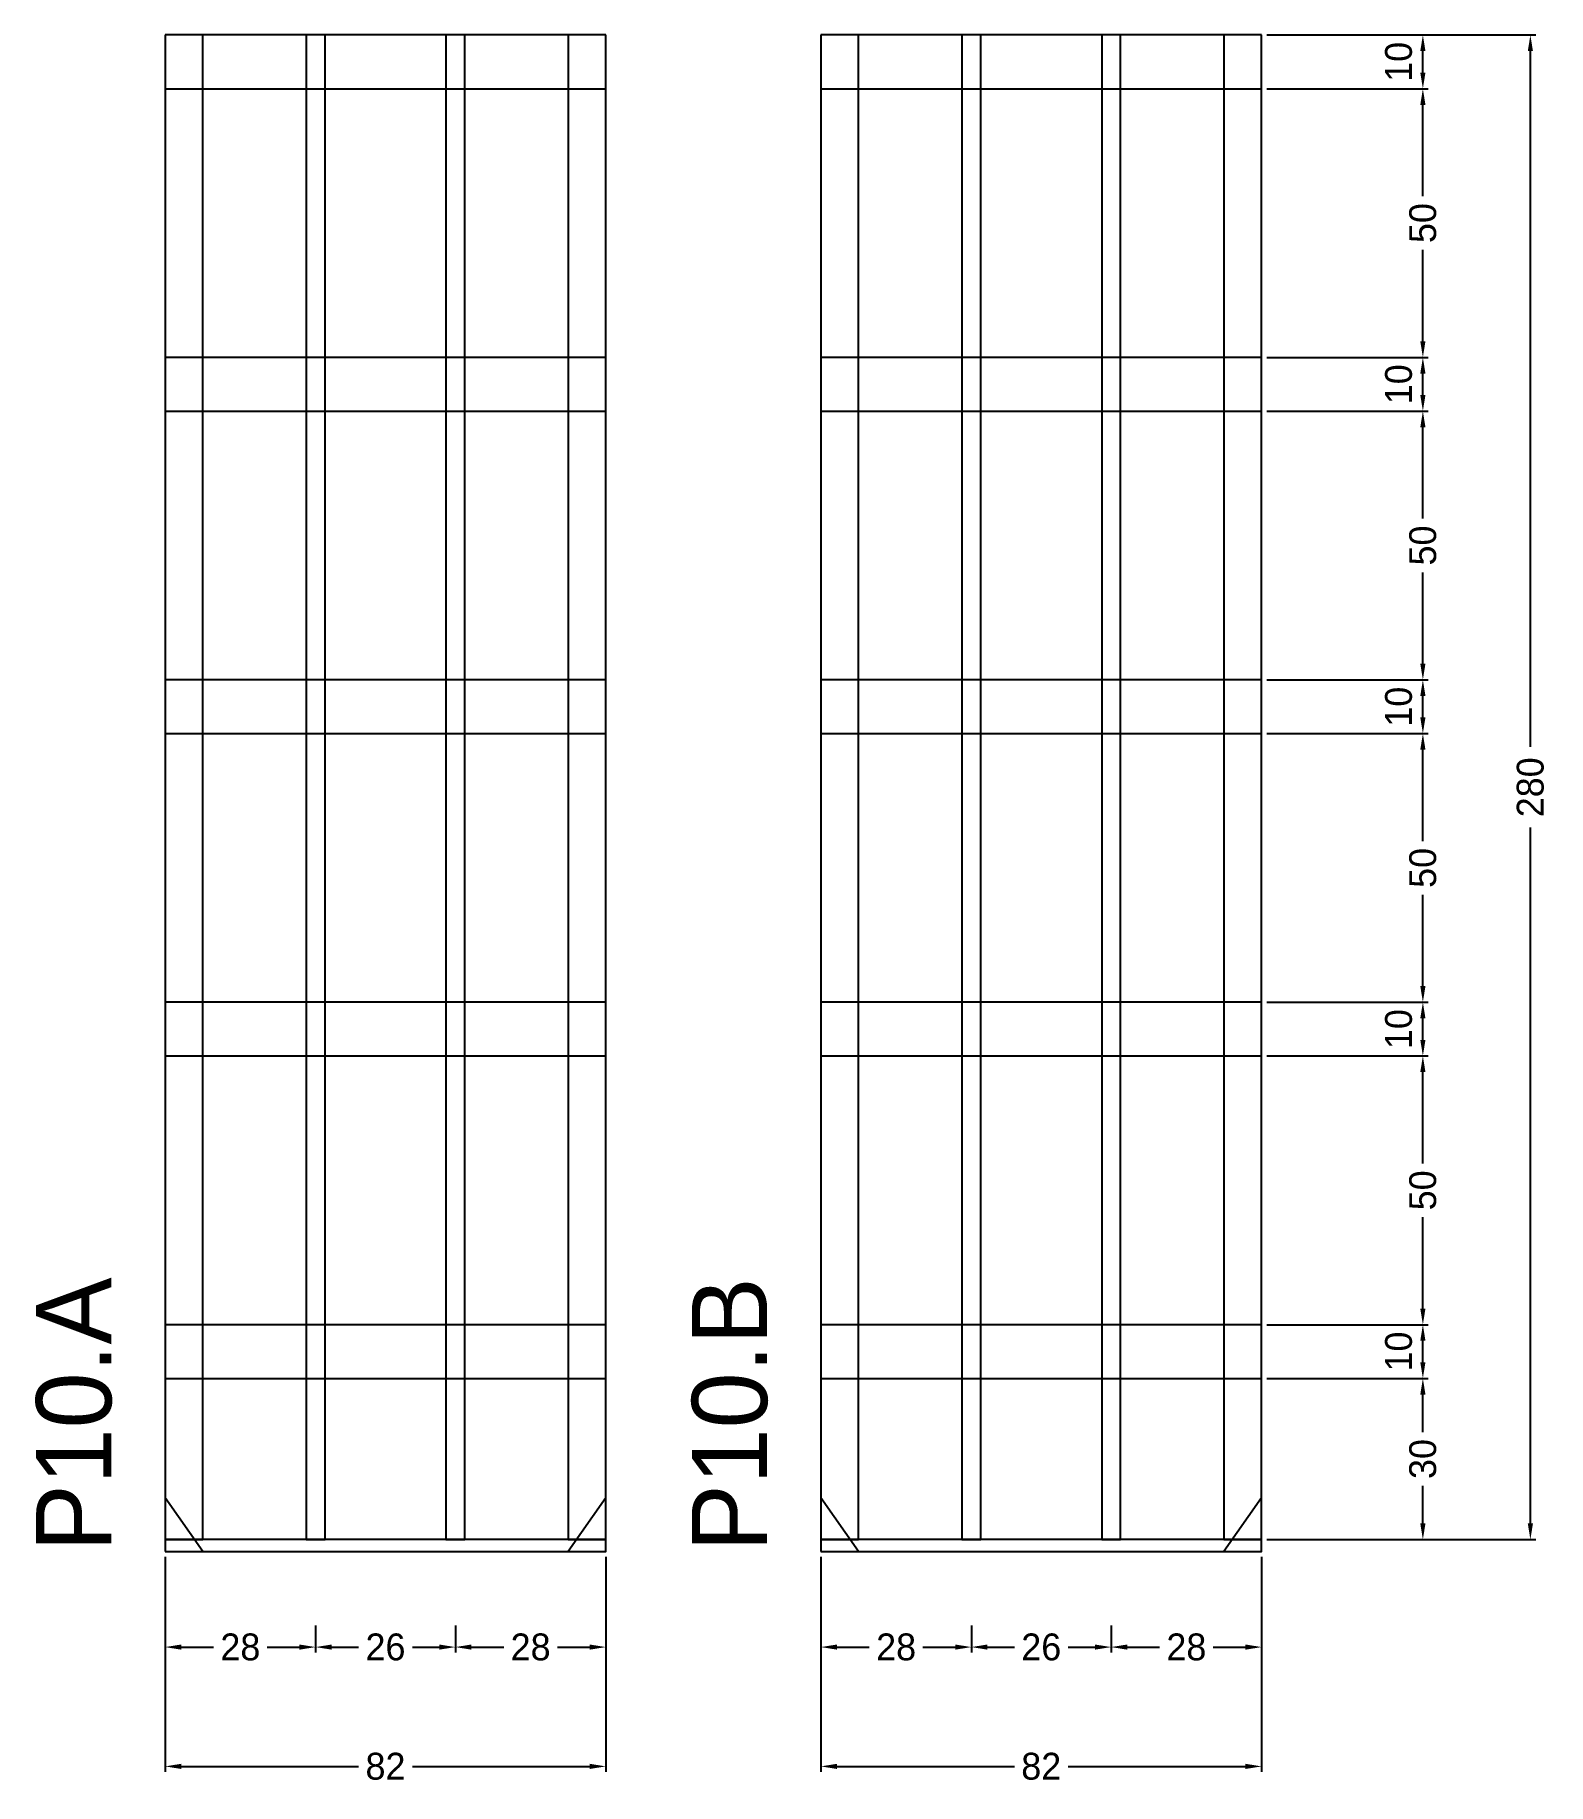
# Model space of a CAD drawing. Header units: centimetres. Extents: x -24 to 257, y -43 to 282.
import ezdxf

# ---------------------------------------------------------------- set-up
doc = ezdxf.new("R2010")
doc.units = ezdxf.units.CM
for name, color, linetype in [('COTA', 241, 'Continuous'), ('NOMENCLATURA', 7, 'Continuous'), ('SARR_2.2x10', 60, 'Continuous'), ('SARR_2.2x7', 40, 'Continuous'), ('SARR_3.5x7', 81, 'Continuous')]:
    doc.layers.add(name, color=color, linetype=linetype)
doc.dimstyles.new('PAINEL-NOVA', dxfattribs={"dimtxt": 5, "dimasz": 3, "dimexe": 1, "dimexo": 1, "dimgap": 1, "dimtad": 1, "dimcen": 2.5, "dimazin": 3, "dimtfac": 1, "dimtmove": 0, "dimatfit": 3})

# ---------------------------------------------------------------- blocks, each defined once
blk = doc.blocks.new('_CLOSEDFILLED')
at = {"color": 0, "linetype": 'BYBLOCK'}
blk.add_solid([(-1, 0.16), (0, 0), (-1, -0.16)], dxfattribs=at)
blk = doc.blocks.new('*D1')
for p, q in [((0, -13.8), (0, -18.8)), ((28, -13.8), (28, -18.8)), ((3, -17.8), (9, -17.8)), ((19, -17.8), (25, -17.8))]:
    blk.add_line(p, q)
at = {"layer": 'Defpoints'}
for p in [(0, -12.8), (28, -12.8), (0, -17.8)]:
    blk.add_point(p, dxfattribs=at)
at = {"layer": 'COTA', "xscale": 3, "yscale": 3, "rotation": 180}
blk.add_blockref('_CLOSEDFILLED', (0, -17.8), dxfattribs=at)
at = {"layer": 'COTA', "xscale": 3, "yscale": 3}
blk.add_blockref('_CLOSEDFILLED', (28, -17.8), dxfattribs=at)
at = {"layer": 'COTA', "insert": (14, -17.8), "char_height": 5, "attachment_point": 5}
blk.add_mtext('28', dxfattribs=at)
blk = doc.blocks.new('*D2')
for p, q in [((28, -13.8), (28, -18.8)), ((54, -13.8), (54, -18.8)), ((31, -17.8), (36, -17.8)), ((46, -17.8), (51, -17.8))]:
    blk.add_line(p, q)
at = {"layer": 'Defpoints'}
for p in [(28, -12.8), (54, -12.8), (28, -17.8)]:
    blk.add_point(p, dxfattribs=at)
at = {"layer": 'COTA', "xscale": 3, "yscale": 3, "rotation": 180}
blk.add_blockref('_CLOSEDFILLED', (28, -17.8), dxfattribs=at)
at = {"layer": 'COTA', "xscale": 3, "yscale": 3}
blk.add_blockref('_CLOSEDFILLED', (54, -17.8), dxfattribs=at)
at = {"layer": 'COTA', "insert": (41, -17.8), "char_height": 5, "attachment_point": 5}
blk.add_mtext('26', dxfattribs=at)
blk = doc.blocks.new('*D3')
for p, q in [((54, -13.8), (54, -18.8)), ((82, -13.8), (82, -18.8)), ((57, -17.8), (63, -17.8)), ((73, -17.8), (79, -17.8))]:
    blk.add_line(p, q)
at = {"layer": 'Defpoints'}
for p in [(54, -12.8), (82, -12.8), (54, -17.8)]:
    blk.add_point(p, dxfattribs=at)
at = {"layer": 'COTA', "xscale": 3, "yscale": 3, "rotation": 180}
blk.add_blockref('_CLOSEDFILLED', (54, -17.8), dxfattribs=at)
at = {"layer": 'COTA', "xscale": 3, "yscale": 3}
blk.add_blockref('_CLOSEDFILLED', (82, -17.8), dxfattribs=at)
at = {"layer": 'COTA', "insert": (68, -17.8), "char_height": 5, "attachment_point": 5}
blk.add_mtext('28', dxfattribs=at)
blk = doc.blocks.new('*D4')
for p, q in [((0, -1), (0, -41)), ((82, -1), (82, -41)), ((3, -40), (36, -40)), ((46, -40), (79, -40))]:
    blk.add_line(p, q)
at = {"layer": 'Defpoints'}
for p in [(0, 0), (82, 0), (0, -40)]:
    blk.add_point(p, dxfattribs=at)
at = {"layer": 'COTA', "xscale": 3, "yscale": 3, "rotation": 180}
blk.add_blockref('_CLOSEDFILLED', (0, -40), dxfattribs=at)
at = {"layer": 'COTA', "xscale": 3, "yscale": 3}
blk.add_blockref('_CLOSEDFILLED', (82, -40), dxfattribs=at)
at = {"layer": 'COTA', "insert": (41, -40), "char_height": 5, "attachment_point": 5}
blk.add_mtext('82', dxfattribs=at)
blk = doc.blocks.new('GRA-E')
at = {"layer": 'SARR_2.2x7'}
blk.add_lwpolyline([(0, 0), (7, 0), (0, 10)], close=True, dxfattribs=at)
blk = doc.blocks.new('GRA-D')
at = {"layer": 'SARR_2.2x7'}
blk.add_lwpolyline([(0, 0), (7, 0), (7, 10)], close=True, dxfattribs=at)
blk = doc.blocks.new('*D5')
for p, q in [((122, -13.8), (122, -18.8)), ((150, -13.8), (150, -18.8)), ((125, -17.8), (131, -17.8)), ((141, -17.8), (147, -17.8))]:
    blk.add_line(p, q)
at = {"layer": 'Defpoints'}
for p in [(122, -12.8), (150, -12.8), (122, -17.8)]:
    blk.add_point(p, dxfattribs=at)
at = {"layer": 'COTA', "xscale": 3, "yscale": 3, "rotation": 180}
blk.add_blockref('_CLOSEDFILLED', (122, -17.8), dxfattribs=at)
at = {"layer": 'COTA', "xscale": 3, "yscale": 3}
blk.add_blockref('_CLOSEDFILLED', (150, -17.8), dxfattribs=at)
at = {"layer": 'COTA', "insert": (136, -17.8), "char_height": 5, "attachment_point": 5}
blk.add_mtext('28', dxfattribs=at)
blk = doc.blocks.new('*D6')
for p, q in [((150, -13.8), (150, -18.8)), ((176, -13.8), (176, -18.8)), ((153, -17.8), (158, -17.8)), ((168, -17.8), (173, -17.8))]:
    blk.add_line(p, q)
at = {"layer": 'Defpoints'}
for p in [(150, -12.8), (176, -12.8), (150, -17.8)]:
    blk.add_point(p, dxfattribs=at)
at = {"layer": 'COTA', "xscale": 3, "yscale": 3, "rotation": 180}
blk.add_blockref('_CLOSEDFILLED', (150, -17.8), dxfattribs=at)
at = {"layer": 'COTA', "xscale": 3, "yscale": 3}
blk.add_blockref('_CLOSEDFILLED', (176, -17.8), dxfattribs=at)
at = {"layer": 'COTA', "insert": (163, -17.8), "char_height": 5, "attachment_point": 5}
blk.add_mtext('26', dxfattribs=at)
blk = doc.blocks.new('*D7')
for p, q in [((176, -13.8), (176, -18.8)), ((204, -13.8), (204, -18.8)), ((179, -17.8), (185, -17.8)), ((195, -17.8), (201, -17.8))]:
    blk.add_line(p, q)
at = {"layer": 'Defpoints'}
for p in [(176, -12.8), (204, -12.8), (176, -17.8)]:
    blk.add_point(p, dxfattribs=at)
at = {"layer": 'COTA', "xscale": 3, "yscale": 3, "rotation": 180}
blk.add_blockref('_CLOSEDFILLED', (176, -17.8), dxfattribs=at)
at = {"layer": 'COTA', "xscale": 3, "yscale": 3}
blk.add_blockref('_CLOSEDFILLED', (204, -17.8), dxfattribs=at)
at = {"layer": 'COTA', "insert": (190, -17.8), "char_height": 5, "attachment_point": 5}
blk.add_mtext('28', dxfattribs=at)
blk = doc.blocks.new('*D8')
for p, q in [((122, -1), (122, -41)), ((204, -1), (204, -41)), ((125, -40), (158, -40)), ((168, -40), (201, -40))]:
    blk.add_line(p, q)
at = {"layer": 'Defpoints'}
for p in [(122, 0), (204, 0), (122, -40)]:
    blk.add_point(p, dxfattribs=at)
at = {"layer": 'COTA', "xscale": 3, "yscale": 3, "rotation": 180}
blk.add_blockref('_CLOSEDFILLED', (122, -40), dxfattribs=at)
at = {"layer": 'COTA', "xscale": 3, "yscale": 3}
blk.add_blockref('_CLOSEDFILLED', (204, -40), dxfattribs=at)
at = {"layer": 'COTA', "insert": (163, -40), "char_height": 5, "attachment_point": 5}
blk.add_mtext('82', dxfattribs=at)
blk = doc.blocks.new('*D9')
for p, q in [((205, 282.2), (255, 282.2)), ((254, 149.7), (254, 279.2)), ((254, 5.2), (254, 134.7)), ((205, 2.2), (255, 2.2))]:
    blk.add_line(p, q)
at = {"layer": 'Defpoints'}
for p in [(204, 282.2), (204, 2.2), (254, 2.2)]:
    blk.add_point(p, dxfattribs=at)
at = {"layer": 'COTA', "xscale": 3, "yscale": 3}
for p, rotation in [((254, 282.2), 90), ((254, 2.2), 270)]:
    blk.add_blockref('_CLOSEDFILLED', p, dxfattribs=dict(at, rotation=rotation))
at = {"layer": 'COTA', "insert": (254, 142.2), "char_height": 5, "attachment_point": 5, "rotation": 90}
blk.add_mtext('280', dxfattribs=at)
blk = doc.blocks.new('*D10')
for p, q in [((205, 32.2), (235, 32.2)), ((234, 22.2), (234, 29.2)), ((234, 5.2), (234, 12.2)), ((205, 2.2), (235, 2.2))]:
    blk.add_line(p, q)
at = {"layer": 'Defpoints'}
for p in [(204, 32.2), (204, 2.2), (234, 2.2)]:
    blk.add_point(p, dxfattribs=at)
at = {"layer": 'COTA', "xscale": 3, "yscale": 3}
for p, rotation in [((234, 32.2), 90), ((234, 2.2), 270)]:
    blk.add_blockref('_CLOSEDFILLED', p, dxfattribs=dict(at, rotation=rotation))
at = {"layer": 'COTA', "insert": (234, 17.2), "char_height": 5, "attachment_point": 5, "rotation": 90}
blk.add_mtext('30', dxfattribs=at)
blk = doc.blocks.new('*D11')
for p, q in [((205, 42.2), (235, 42.2)), ((234, 35.2), (234, 39.2)), ((205, 32.2), (235, 32.2))]:
    blk.add_line(p, q)
at = {"layer": 'Defpoints'}
for p in [(204, 42.2), (204, 32.2), (234, 32.2)]:
    blk.add_point(p, dxfattribs=at)
at = {"layer": 'COTA', "xscale": 3, "yscale": 3}
for p, rotation in [((234, 42.2), 90), ((234, 32.2), 270)]:
    blk.add_blockref('_CLOSEDFILLED', p, dxfattribs=dict(at, rotation=rotation))
at = {"layer": 'COTA', "insert": (229.5, 37.2), "char_height": 5, "attachment_point": 5, "rotation": 90}
blk.add_mtext('10', dxfattribs=at)
blk = doc.blocks.new('*D12')
for p, q in [((205, 92.2), (235, 92.2)), ((234, 72.2), (234, 89.2)), ((234, 45.2), (234, 62.2)), ((205, 42.2), (235, 42.2))]:
    blk.add_line(p, q)
at = {"layer": 'Defpoints'}
for p in [(204, 92.2), (204, 42.2), (234, 42.2)]:
    blk.add_point(p, dxfattribs=at)
at = {"layer": 'COTA', "xscale": 3, "yscale": 3}
for p, rotation in [((234, 92.2), 90), ((234, 42.2), 270)]:
    blk.add_blockref('_CLOSEDFILLED', p, dxfattribs=dict(at, rotation=rotation))
at = {"layer": 'COTA', "insert": (234, 67.2), "char_height": 5, "attachment_point": 5, "rotation": 90}
blk.add_mtext('50', dxfattribs=at)
blk = doc.blocks.new('*D13')
for p, q in [((205, 102.2), (235, 102.2)), ((234, 95.2), (234, 99.2)), ((205, 92.2), (235, 92.2))]:
    blk.add_line(p, q)
at = {"layer": 'Defpoints'}
for p in [(204, 102.2), (204, 92.2), (234, 92.2)]:
    blk.add_point(p, dxfattribs=at)
at = {"layer": 'COTA', "xscale": 3, "yscale": 3}
for p, rotation in [((234, 102.2), 90), ((234, 92.2), 270)]:
    blk.add_blockref('_CLOSEDFILLED', p, dxfattribs=dict(at, rotation=rotation))
at = {"layer": 'COTA', "insert": (229.5, 97.2), "char_height": 5, "attachment_point": 5, "rotation": 90}
blk.add_mtext('10', dxfattribs=at)
blk = doc.blocks.new('*D14')
for p, q in [((205, 152.2), (235, 152.2)), ((234, 132.2), (234, 149.2)), ((234, 105.2), (234, 122.2)), ((205, 102.2), (235, 102.2))]:
    blk.add_line(p, q)
at = {"layer": 'Defpoints'}
for p in [(204, 152.2), (204, 102.2), (234, 102.2)]:
    blk.add_point(p, dxfattribs=at)
at = {"layer": 'COTA', "xscale": 3, "yscale": 3}
for p, rotation in [((234, 152.2), 90), ((234, 102.2), 270)]:
    blk.add_blockref('_CLOSEDFILLED', p, dxfattribs=dict(at, rotation=rotation))
at = {"layer": 'COTA', "insert": (234, 127.2), "char_height": 5, "attachment_point": 5, "rotation": 90}
blk.add_mtext('50', dxfattribs=at)
blk = doc.blocks.new('*D15')
for p, q in [((205, 162.2), (235, 162.2)), ((234, 155.2), (234, 159.2)), ((205, 152.2), (235, 152.2))]:
    blk.add_line(p, q)
at = {"layer": 'Defpoints'}
for p in [(204, 162.2), (204, 152.2), (234, 152.2)]:
    blk.add_point(p, dxfattribs=at)
at = {"layer": 'COTA', "xscale": 3, "yscale": 3}
for p, rotation in [((234, 162.2), 90), ((234, 152.2), 270)]:
    blk.add_blockref('_CLOSEDFILLED', p, dxfattribs=dict(at, rotation=rotation))
at = {"layer": 'COTA', "insert": (229.5, 157.2), "char_height": 5, "attachment_point": 5, "rotation": 90}
blk.add_mtext('10', dxfattribs=at)
blk = doc.blocks.new('*D16')
for p, q in [((205, 212.2), (235, 212.2)), ((234, 192.2), (234, 209.2)), ((234, 165.2), (234, 182.2)), ((205, 162.2), (235, 162.2))]:
    blk.add_line(p, q)
at = {"layer": 'Defpoints'}
for p in [(204, 212.2), (204, 162.2), (234, 162.2)]:
    blk.add_point(p, dxfattribs=at)
at = {"layer": 'COTA', "xscale": 3, "yscale": 3}
for p, rotation in [((234, 212.2), 90), ((234, 162.2), 270)]:
    blk.add_blockref('_CLOSEDFILLED', p, dxfattribs=dict(at, rotation=rotation))
at = {"layer": 'COTA', "insert": (234, 187.2), "char_height": 5, "attachment_point": 5, "rotation": 90}
blk.add_mtext('50', dxfattribs=at)
blk = doc.blocks.new('*D17')
for p, q in [((205, 222.2), (235, 222.2)), ((234, 215.2), (234, 219.2)), ((205, 212.2), (235, 212.2))]:
    blk.add_line(p, q)
at = {"layer": 'Defpoints'}
for p in [(204, 222.2), (204, 212.2), (234, 212.2)]:
    blk.add_point(p, dxfattribs=at)
at = {"layer": 'COTA', "xscale": 3, "yscale": 3}
for p, rotation in [((234, 222.2), 90), ((234, 212.2), 270)]:
    blk.add_blockref('_CLOSEDFILLED', p, dxfattribs=dict(at, rotation=rotation))
at = {"layer": 'COTA', "insert": (229.5, 217.2), "char_height": 5, "attachment_point": 5, "rotation": 90}
blk.add_mtext('10', dxfattribs=at)
blk = doc.blocks.new('*D18')
for p, q in [((205, 272.2), (235, 272.2)), ((234, 252.2), (234, 269.2)), ((234, 225.2), (234, 242.2)), ((205, 222.2), (235, 222.2))]:
    blk.add_line(p, q)
at = {"layer": 'Defpoints'}
for p in [(204, 272.2), (204, 222.2), (234, 222.2)]:
    blk.add_point(p, dxfattribs=at)
at = {"layer": 'COTA', "xscale": 3, "yscale": 3}
for p, rotation in [((234, 272.2), 90), ((234, 222.2), 270)]:
    blk.add_blockref('_CLOSEDFILLED', p, dxfattribs=dict(at, rotation=rotation))
at = {"layer": 'COTA', "insert": (234, 247.2), "char_height": 5, "attachment_point": 5, "rotation": 90}
blk.add_mtext('50', dxfattribs=at)
blk = doc.blocks.new('*D19')
for p, q in [((205, 282.2), (235, 282.2)), ((234, 275.2), (234, 279.2)), ((205, 272.2), (235, 272.2))]:
    blk.add_line(p, q)
at = {"layer": 'Defpoints'}
for p in [(204, 282.2), (204, 272.2), (234, 272.2)]:
    blk.add_point(p, dxfattribs=at)
at = {"layer": 'COTA', "xscale": 3, "yscale": 3}
for p, rotation in [((234, 282.2), 90), ((234, 272.2), 270)]:
    blk.add_blockref('_CLOSEDFILLED', p, dxfattribs=dict(at, rotation=rotation))
at = {"layer": 'COTA', "insert": (229.5, 277.2), "char_height": 5, "attachment_point": 5, "rotation": 90}
blk.add_mtext('10', dxfattribs=at)

msp = doc.modelspace()

# ---------------------------------------------------------------- linework, layer by layer
at = {"layer": 'SARR_2.2x10'}
for p, q in [((82, 282.2), (0, 282.2)), ((0, 282.2), (0, 272.2)), ((82, 272.2), (82, 282.2)), ((204, 282.2), (122, 282.2)), ((122, 282.2), (122, 272.2)), ((204, 272.2), (204, 282.2)), ((0, 272.2), (82, 272.2)), ((122, 272.2), (204, 272.2)), ((82, 222.2), (0, 222.2)), ((0, 222.2), (0, 212.2)), ((82, 212.2), (82, 222.2)), ((204, 222.2), (122, 222.2)), ((122, 222.2), (122, 212.2)), ((204, 212.2), (204, 222.2)), ((0, 212.2), (82, 212.2)), ((122, 212.2), (204, 212.2)), ((82, 162.2), (0, 162.2)), ((0, 162.2), (0, 152.2)), ((82, 152.2), (82, 162.2)), ((204, 162.2), (122, 162.2)), ((122, 162.2), (122, 152.2)), ((204, 152.2), (204, 162.2)), ((0, 152.2), (82, 152.2)), ((122, 152.2), (204, 152.2)), ((82, 102.2), (0, 102.2)), ((0, 102.2), (0, 92.2)), ((82, 92.2), (82, 102.2)), ((204, 102.2), (122, 102.2)), ((122, 102.2), (122, 92.2)), ((204, 92.2), (204, 102.2)), ((0, 92.2), (82, 92.2)), ((122, 92.2), (204, 92.2)), ((82, 42.2), (0, 42.2)), ((0, 42.2), (0, 32.2)), ((82, 32.2), (82, 42.2)), ((204, 42.2), (122, 42.2)), ((122, 42.2), (122, 32.2)), ((204, 32.2), (204, 42.2)), ((0, 32.2), (82, 32.2)), ((122, 32.2), (204, 32.2))]:
    msp.add_line(p, q, dxfattribs=at)
at = {"layer": 'SARR_2.2x7'}
for p, q in [((7, 282.2), (0, 282.2)), ((0, 282.2), (0, 2.2)), ((7, 2.2), (7, 282.2)), ((82, 282.2), (75, 282.2)), ((75, 282.2), (75, 2.2)), ((82, 2.2), (82, 282.2)), ((129, 282.2), (122, 282.2)), ((122, 282.2), (122, 2.2)), ((129, 2.2), (129, 282.2)), ((204, 282.2), (197, 282.2)), ((197, 282.2), (197, 2.2)), ((204, 2.2), (204, 282.2)), ((82, 2.2), (0, 2.2)), ((0, 2.2), (0, 0)), ((0, 2.2), (7, 2.2)), ((0, 0), (82, 0)), ((75, 2.2), (82, 2.2)), ((82, 0), (82, 2.2)), ((204, 2.2), (122, 2.2)), ((122, 2.2), (122, 0)), ((122, 2.2), (129, 2.2)), ((122, 0), (204, 0)), ((197, 2.2), (204, 2.2)), ((204, 0), (204, 2.2))]:
    msp.add_line(p, q, dxfattribs=at)
at = {"layer": 'SARR_3.5x7'}
for p, q in [((29.75, 282.2), (26.25, 282.2)), ((26.25, 282.2), (26.25, 2.2)), ((29.75, 2.2), (29.75, 282.2)), ((55.75, 282.2), (52.25, 282.2)), ((52.25, 282.2), (52.25, 2.2)), ((55.75, 2.2), (55.75, 282.2)), ((151.75, 282.2), (148.25, 282.2)), ((148.25, 282.2), (148.25, 2.2)), ((151.75, 2.2), (151.75, 282.2)), ((177.75, 282.2), (174.25, 282.2)), ((174.25, 282.2), (174.25, 2.2)), ((177.75, 2.2), (177.75, 282.2)), ((26.25, 2.2), (29.75, 2.2)), ((52.25, 2.2), (55.75, 2.2)), ((148.25, 2.2), (151.75, 2.2)), ((174.25, 2.2), (177.75, 2.2))]:
    msp.add_line(p, q, dxfattribs=at)

# ---------------------------------------------------------------- block references
at = {"layer": 'SARR_2.2x7'}
for name, p in [('GRA-E', (0, 0)), ('GRA-D', (75, 0)), ('GRA-E', (122, 0)), ('GRA-D', (197, 0))]:
    msp.add_blockref(name, p, dxfattribs=at)

# ---------------------------------------------------------------- texts
at = {"layer": 'NOMENCLATURA'}
for s, p in [('P10.A', (-10, 0)), ('P10.B', (112, 0))]:
    msp.add_text(s, height=14, rotation=90, dxfattribs=at).set_placement(p)

# ---------------------------------------------------------------- dimensions: what is measured, and where the dimension line sits
at = {"layer": 'COTA'}
for base, p1, p2, picture, middle in [((254, 2.2), (204, 2.2), (204, 282.2), '*D9', (254, 142.2)), ((234, 272.2), (204, 272.2), (204, 282.2), '*D19', (229.5, 277.2)), ((234, 222.2), (204, 222.2), (204, 272.2), '*D18', (234, 247.2)), ((234, 212.2), (204, 212.2), (204, 222.2), '*D17', (229.5, 217.2)), ((234, 162.2), (204, 162.2), (204, 212.2), '*D16', (234, 187.2)), ((234, 152.2), (204, 152.2), (204, 162.2), '*D15', (229.5, 157.2)), ((234, 102.2), (204, 102.2), (204, 152.2), '*D14', (234, 127.2)), ((234, 92.2), (204, 92.2), (204, 102.2), '*D13', (229.5, 97.2)), ((234, 42.2), (204, 42.2), (204, 92.2), '*D12', (234, 67.2)), ((234, 32.2), (204, 32.2), (204, 42.2), '*D11', (229.5, 37.2)), ((234, 2.2), (204, 2.2), (204, 32.2), '*D10', (234, 17.2))]:
    dim = msp.add_linear_dim(base=base, p1=p1, p2=p2, angle=90, dimstyle='PAINEL-NOVA', dxfattribs=at)
    dim.commit()
    dim.dimension.update_dxf_attribs({"geometry": picture, "text_midpoint": middle})
for base, p1, p2, picture, middle in [((0, -40), (0, 0), (82, 0), '*D4', (41, -40)), ((122, -40), (122, 0), (204, 0), '*D8', (163, -40)), ((0, -17.8), (0, -12.8), (28, -12.8), '*D1', (14, -17.8)), ((28, -17.8), (28, -12.8), (54, -12.8), '*D2', (41, -17.8)), ((54, -17.8), (54, -12.8), (82, -12.8), '*D3', (68, -17.8)), ((122, -17.8), (122, -12.8), (150, -12.8), '*D5', (136, -17.8)), ((150, -17.8), (150, -12.8), (176, -12.8), '*D6', (163, -17.8)), ((176, -17.8), (176, -12.8), (204, -12.8), '*D7', (190, -17.8))]:
    dim = msp.add_linear_dim(base=base, p1=p1, p2=p2, dimstyle='PAINEL-NOVA', dxfattribs=at)
    dim.commit()
    dim.dimension.update_dxf_attribs({"geometry": picture, "text_midpoint": middle})

doc.saveas('drawing.dxf')
